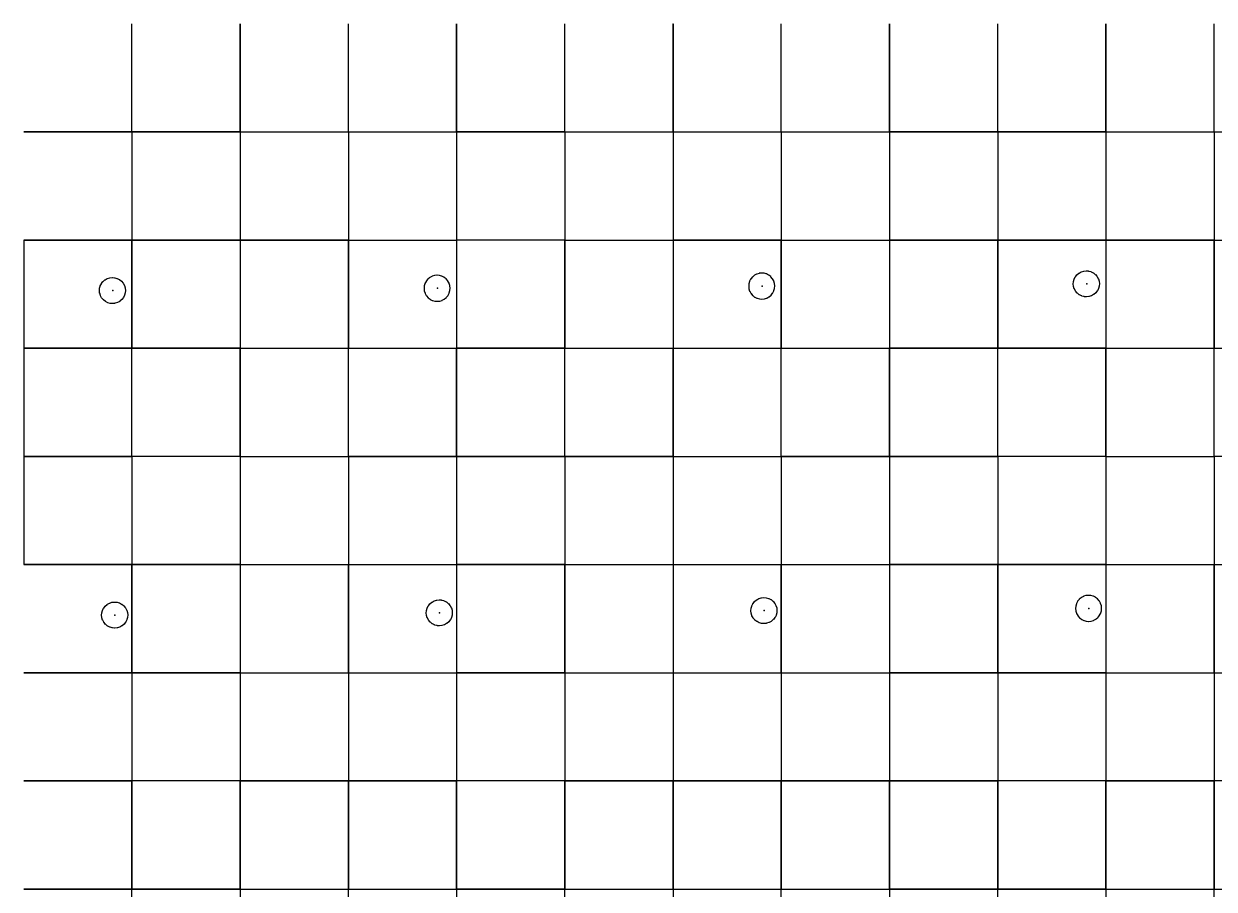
# Model space of a CAD drawing. Header units: metres. Extents: x 0 to 398, y -24 to 612.
# Drawn here: x 171 to 270, y 63 to 135 of the extents above; entities that cross this region are included whole.
import ezdxf

# ---------------------------------------------------------------- set-up
doc = ezdxf.new("R2010")
doc.units = ezdxf.units.M
doc.layers.add('LAYER_01_CUT', color=7, linetype='Continuous')
doc.layers.add('LAYER_04_GRID', color=7, linetype='Continuous')

msp = doc.modelspace()

# ---------------------------------------------------------------- linework, layer by layer
at = {"layer": 'LAYER_01_CUT'}
for points in [[(180, 126.006), (180, 135), (180, 134.994)], [(180, 126), (180, 134.994)], [(188.994, 135), (189, 135), (189, 126.006), (189, 126), (189, 117.006)], [(189, 135), (189, 134.994)], [(189, 126), (189, 134.994)], [(198, 126.006), (198, 135), (198, 134.994)], [(198, 126), (198, 134.994)], [(206.994, 135), (207, 135), (207, 126.006), (207, 126), (207, 117.006)], [(207, 135), (207, 134.994)], [(207, 126), (207, 134.994)], [(216, 126.006), (216, 135), (216, 134.994)], [(216, 126), (216, 134.994)], [(224.994, 135), (225, 135), (225, 126.006), (225, 126), (225, 117.006)], [(225, 135), (225, 134.994)], [(225, 126), (225, 134.994)], [(234, 126.006), (234, 135), (234, 134.994)], [(234, 126), (234, 134.994)], [(242.994, 135), (243, 135), (243, 126.006), (243, 126), (243, 117.006)], [(243, 135), (243, 134.994)], [(243, 126), (243, 134.994)], [(252, 126.006), (252, 135), (252, 134.994)], [(252, 126), (252, 134.994)], [(260.994, 135), (261, 135), (261, 126.006), (261, 126), (261, 117.006)], [(261, 135), (261, 134.994)], [(261, 126), (261, 134.994)], [(270, 126.006), (270, 135), (270, 134.994)], [(270, 126), (270, 134.994)], [(179.994, 126), (171, 126)], [(171.006, 126), (171, 126)], [(171.006, 126), (180, 126)], [(179.994, 126), (180, 126), (180, 117.006)], [(180, 126), (180, 126.006)], [(180, 126), (180, 125.994)], [(180, 126), (188.994, 126)], [(180, 126), (180.006, 126)], [(180, 125.994), (180, 117)], [(189, 126), (180.006, 126)], [(189, 126), (188.994, 126)], [(189, 126), (189, 125.994)], [(189, 126), (197.994, 126)], [(189, 126), (189.006, 126)], [(189, 125.994), (189, 117)], [(189.006, 126), (198, 126)], [(197.994, 126), (198, 126), (198, 117.006)], [(198, 126), (198, 126.006)], [(198.006, 126), (198, 126)], [(198, 126), (198, 125.994)], [(198, 126), (206.994, 126)], [(198, 125.994), (198, 117)], [(198.006, 126), (207, 126)], [(207, 126), (206.994, 126)], [(207, 126), (207, 125.994)], [(207, 126), (215.994, 126)], [(207, 126), (207.006, 126)], [(207, 125.994), (207, 117)], [(216, 126), (207.006, 126)], [(215.994, 126), (216, 126), (216, 117.006)], [(216, 126), (216, 126.006)], [(216, 126), (216, 125.994)], [(216, 126), (224.994, 126)], [(216, 126), (216.006, 126)], [(216, 125.994), (216, 117)], [(216.006, 126), (225, 126)], [(224.994, 126), (225, 126)], [(225.006, 126), (225, 126)], [(225, 126), (225, 125.994)], [(225, 126), (233.994, 126)], [(225, 125.994), (225, 117)], [(225.006, 126), (234, 126)], [(233.994, 126), (234, 126), (234, 117.006)], [(234, 126), (234, 126.006)], [(234, 126), (234, 125.994)], [(234, 126), (242.994, 126)], [(234, 126), (234.006, 126)], [(234, 125.994), (234, 117)], [(234.006, 126), (243, 126)], [(242.994, 126), (243, 126)], [(251.994, 126), (243, 126)], [(243.006, 126), (243, 126)], [(243, 126), (243, 125.994)], [(243, 125.994), (243, 117)], [(243.006, 126), (252, 126)], [(251.994, 126), (252, 126), (252, 117.006)], [(252, 126), (252, 126.006)], [(252, 126), (252, 125.994)], [(252, 126), (260.994, 126)], [(252, 126), (252.006, 126)], [(252, 125.994), (252, 117)], [(261, 126), (252.006, 126)], [(261, 126), (260.994, 126)], [(261, 126), (261, 125.994)], [(261, 126), (269.994, 126)], [(261, 126), (261.006, 126)], [(261, 125.994), (261, 117)], [(261.006, 126), (270, 126)], [(269.994, 126), (270, 126), (270, 117.006)], [(270, 126), (270, 126.006)], [(270.006, 126), (270, 126)], [(270, 126), (270, 125.994)], [(270, 126), (278.994, 126)], [(270, 125.994), (270, 117)], [(179.994, 117), (171, 117), (171, 108.006), (171, 108), (171, 99.006), (171, 99), (171, 90.006)], [(171.006, 117), (171, 117)], [(171.006, 117), (180, 117)], [(179.994, 117), (180, 117)], [(180, 117.006), (180, 117)], [(180, 108.006), (180, 117), (188.994, 117)], [(180, 116.994), (180, 117)], [(180, 117), (180.006, 117)], [(180, 116.994), (180, 108)], [(189, 117), (180.006, 117)], [(189, 117), (188.994, 117)], [(189, 117.006), (189, 117)], [(197.994, 117), (189, 117), (189, 108.006), (189, 108), (189, 99.006), (189, 99), (189, 90.006)], [(189, 116.994), (189, 117)], [(189, 117), (189.006, 117)], [(189, 116.994), (189, 108)], [(189.006, 117), (198, 117)], [(197.994, 117), (198, 117)], [(198, 117.006), (198, 117)], [(198, 108.006), (198, 117), (206.994, 117)], [(198.006, 117), (198, 117)], [(198, 116.994), (198, 117)], [(198, 116.994), (198, 108)], [(198.006, 117), (207, 117)], [(207, 117), (206.994, 117)], [(207, 117.006), (207, 117)], [(215.994, 117), (207, 117), (207, 108.006), (207, 108), (207, 99.006), (207, 99), (207, 90.006)], [(207, 116.994), (207, 117)], [(207, 117), (207.006, 117)], [(207, 116.994), (207, 108)], [(216, 117), (207.006, 117)], [(216, 117), (215.994, 117)], [(216, 117.006), (216, 117)], [(216, 108.006), (216, 117), (224.994, 117)], [(216, 116.994), (216, 117)], [(216, 117), (216.006, 117)], [(216, 116.994), (216, 108)], [(216.006, 117), (225, 117)], [(224.994, 117), (225, 117)], [(225, 117.006), (225, 117)], [(233.994, 117), (225, 117), (225, 108.006), (225, 108), (225, 99.006), (225, 99), (225, 90.006)], [(225.006, 117), (225, 117)], [(225, 116.994), (225, 117)], [(225, 116.994), (225, 108)], [(225.006, 117), (234, 117)], [(234, 117), (233.994, 117)], [(234, 117.006), (234, 117)], [(234, 108.006), (234, 117), (242.994, 117)], [(234, 116.994), (234, 117)], [(234, 117), (234.006, 117)], [(234, 116.994), (234, 108)], [(234.006, 117), (243, 117)], [(242.994, 117), (243, 117)], [(243, 117.006), (243, 117)], [(251.994, 117), (243, 117), (243, 108.006), (243, 108), (243, 99.006), (243, 99), (243, 90.006)], [(243.006, 117), (243, 117)], [(243, 116.994), (243, 117)], [(243, 116.994), (243, 108)], [(243.006, 117), (252, 117)], [(251.994, 117), (252, 117)], [(252, 117.006), (252, 117)], [(252, 108.006), (252, 117), (260.994, 117)], [(252, 116.994), (252, 117)], [(252, 117), (252.006, 117)], [(252, 116.994), (252, 108)], [(261, 117), (252.006, 117)], [(261, 117), (260.994, 117)], [(261, 117.006), (261, 117)], [(269.994, 117), (261, 117), (261, 108.006), (261, 108), (261, 99.006), (261, 99), (261, 90.006)], [(261, 116.994), (261, 117)], [(261, 117), (261.006, 117)], [(261, 116.994), (261, 108)], [(261.006, 117), (270, 117)], [(269.994, 117), (270, 117)], [(270, 117.006), (270, 117)], [(270, 108.006), (270, 117), (278.994, 117)], [(270.006, 117), (270, 117)], [(270, 116.994), (270, 117)], [(270, 116.994), (270, 108)], [(177.377, 112.377), (177.374, 112.385), (177.371, 112.393), (177.313, 112.581), (177.311, 112.589), (177.31, 112.597), (177.29, 112.787), (177.29, 112.796), (177.29, 112.803), (177.305, 112.982), (177.306, 112.99), (177.308, 112.998), (177.358, 113.182), (177.361, 113.19), (177.364, 113.198), (177.453, 113.375), (177.458, 113.383), (177.463, 113.39), (177.588, 113.549), (177.594, 113.556), (177.749, 113.687), (177.762, 113.698), (177.77, 113.703), (177.947, 113.799), (177.954, 113.802), (177.963, 113.805), (178.15, 113.863), (178.159, 113.865), (178.167, 113.866), (178.357, 113.886), (178.365, 113.886), (178.373, 113.886), (178.552, 113.871), (178.56, 113.87), (178.568, 113.868), (178.752, 113.818), (178.76, 113.815), (178.767, 113.812), (178.945, 113.723), (178.952, 113.718), (178.96, 113.713), (179.119, 113.588), (179.126, 113.582), (179.256, 113.427), (179.268, 113.414), (179.272, 113.406), (179.368, 113.229), (179.372, 113.222), (179.375, 113.213), (179.433, 113.026), (179.435, 113.017), (179.436, 113.009), (179.456, 112.819), (179.456, 112.811), (179.456, 112.803), (179.441, 112.624), (179.44, 112.616), (179.438, 112.608), (179.387, 112.424), (179.385, 112.416), (179.381, 112.408), (179.292, 112.231), (179.288, 112.224), (179.283, 112.216), (179.158, 112.057), (179.152, 112.05), (178.997, 111.92), (178.984, 111.908), (178.976, 111.904), (178.799, 111.808), (178.791, 111.804), (178.783, 111.801), (178.595, 111.743), (178.587, 111.741), (178.579, 111.74), (178.389, 111.72), (178.38, 111.72), (178.373, 111.72), (178.194, 111.735), (178.186, 111.736), (178.178, 111.738), (177.994, 111.789), (177.986, 111.791), (177.978, 111.795), (177.801, 111.883), (177.793, 111.888), (177.786, 111.893), (177.627, 112.018), (177.62, 112.024), (177.489, 112.179), (177.478, 112.192), (177.474, 112.2), (177.377, 112.377)], [(205.791, 111.99), (205.799, 111.994), (205.975, 112.09), (205.983, 112.095), (205.996, 112.106), (206.152, 112.237), (206.157, 112.244), (206.282, 112.403), (206.288, 112.41), (206.292, 112.418), (206.381, 112.595), (206.384, 112.603), (206.387, 112.611), (206.438, 112.794), (206.439, 112.802), (206.44, 112.81), (206.455, 112.989), (206.456, 112.997), (206.455, 113.005), (206.436, 113.195), (206.434, 113.204), (206.432, 113.212), (206.374, 113.4), (206.372, 113.408), (206.368, 113.416), (206.272, 113.593), (206.267, 113.6), (206.256, 113.614), (206.125, 113.769), (206.118, 113.775), (205.959, 113.9), (205.952, 113.905), (205.944, 113.909), (205.767, 113.998), (205.759, 114.001), (205.751, 114.004), (205.568, 114.055), (205.56, 114.057), (205.552, 114.058), (205.372, 114.073), (205.365, 114.073), (205.357, 114.072), (205.166, 114.053), (205.158, 114.051), (205.15, 114.049), (204.962, 113.992), (204.954, 113.989), (204.946, 113.985), (204.769, 113.889), (204.762, 113.884), (204.748, 113.873), (204.593, 113.742), (204.587, 113.736), (204.462, 113.576), (204.457, 113.569), (204.453, 113.561), (204.364, 113.384), (204.36, 113.376), (204.358, 113.368), (204.307, 113.185), (204.305, 113.177), (204.304, 113.169), (204.289, 112.99), (204.289, 112.982), (204.289, 112.974), (204.309, 112.784), (204.31, 112.775), (204.312, 112.767), (204.37, 112.579), (204.373, 112.571), (204.377, 112.563), (204.473, 112.386), (204.477, 112.379), (204.489, 112.365), (204.62, 112.21), (204.626, 112.205), (204.786, 112.079), (204.793, 112.074), (204.8, 112.07), (204.978, 111.981), (204.986, 111.978), (204.994, 111.975), (205.177, 111.924), (205.185, 111.922), (205.193, 111.921), (205.372, 111.907), (205.38, 111.906), (205.388, 111.907), (205.578, 111.926), (205.587, 111.928), (205.595, 111.93), (205.783, 111.987), (205.791, 111.99)], [(233.434, 113.39), (233.432, 113.398), (233.374, 113.586), (233.371, 113.595), (233.367, 113.602), (233.271, 113.779), (233.266, 113.787), (233.255, 113.8), (233.124, 113.955), (233.118, 113.961), (232.958, 114.086), (232.951, 114.091), (232.944, 114.096), (232.766, 114.184), (232.758, 114.188), (232.75, 114.191), (232.567, 114.241), (232.559, 114.243), (232.551, 114.244), (232.372, 114.259), (232.364, 114.259), (232.356, 114.259), (232.166, 114.239), (232.157, 114.238), (232.149, 114.236), (231.961, 114.178), (231.953, 114.175), (231.945, 114.171), (231.769, 114.075), (231.761, 114.071), (231.748, 114.059), (231.592, 113.929), (231.587, 113.922), (231.461, 113.763), (231.456, 113.756), (231.452, 113.748), (231.363, 113.571), (231.36, 113.563), (231.357, 113.555), (231.306, 113.371), (231.304, 113.363), (231.303, 113.355), (231.289, 113.176), (231.288, 113.169), (231.289, 113.16), (231.308, 112.97), (231.31, 112.962), (231.312, 112.954), (231.369, 112.766), (231.372, 112.757), (231.376, 112.75), (231.472, 112.573), (231.477, 112.565), (231.488, 112.552), (231.619, 112.397), (231.626, 112.391), (231.785, 112.266), (231.792, 112.261), (231.8, 112.256), (231.977, 112.168), (231.985, 112.164), (231.993, 112.161), (232.176, 112.111), (232.184, 112.109), (232.192, 112.108), (232.371, 112.093), (232.379, 112.093), (232.387, 112.093), (232.578, 112.113), (232.586, 112.114), (232.594, 112.116), (232.782, 112.174), (232.79, 112.177), (232.798, 112.181), (232.975, 112.277), (232.982, 112.281), (232.996, 112.293), (233.151, 112.423), (233.157, 112.43), (233.282, 112.589), (233.287, 112.596), (233.291, 112.604), (233.38, 112.781), (233.384, 112.789), (233.386, 112.797), (233.437, 112.981), (233.439, 112.989), (233.44, 112.997), (233.455, 113.176), (233.455, 113.184), (233.454, 113.192), (233.435, 113.382), (233.434, 113.39)], [(258.747, 114.246), (258.76, 114.257), (258.768, 114.262), (258.945, 114.358), (258.953, 114.362), (258.961, 114.365), (259.148, 114.422), (259.157, 114.424), (259.165, 114.426), (259.355, 114.445), (259.363, 114.446), (259.371, 114.445), (259.55, 114.431), (259.558, 114.43), (259.566, 114.428), (259.75, 114.377), (259.758, 114.374), (259.766, 114.371), (259.943, 114.282), (259.951, 114.278), (259.958, 114.273), (260.117, 114.148), (260.124, 114.142), (260.254, 113.987), (260.266, 113.973), (260.27, 113.966), (260.366, 113.789), (260.37, 113.781), (260.373, 113.773), (260.431, 113.585), (260.433, 113.577), (260.434, 113.568), (260.454, 113.378), (260.454, 113.37), (260.454, 113.362), (260.439, 113.183), (260.438, 113.175), (260.436, 113.167), (260.386, 112.984), (260.383, 112.976), (260.379, 112.968), (260.291, 112.791), (260.286, 112.783), (260.281, 112.776), (260.156, 112.617), (260.15, 112.61), (259.995, 112.479), (259.982, 112.468), (259.974, 112.463), (259.797, 112.367), (259.789, 112.363), (259.781, 112.36), (259.594, 112.303), (259.585, 112.301), (259.577, 112.299), (259.387, 112.28), (259.379, 112.279), (259.371, 112.279), (259.192, 112.294), (259.184, 112.295), (259.176, 112.297), (258.992, 112.348), (258.984, 112.351), (258.976, 112.354), (258.799, 112.443), (258.791, 112.447), (258.784, 112.452), (258.625, 112.577), (258.618, 112.583), (258.488, 112.738), (258.476, 112.752), (258.472, 112.759), (258.375, 112.936), (258.372, 112.944), (258.369, 112.952), (258.311, 113.14), (258.309, 113.148), (258.308, 113.157), (258.288, 113.347), (258.288, 113.355), (258.288, 113.363), (258.303, 113.542), (258.304, 113.55), (258.306, 113.558), (258.356, 113.741), (258.359, 113.749), (258.362, 113.757), (258.451, 113.934), (258.456, 113.942), (258.461, 113.949), (258.586, 114.108), (258.592, 114.115), (258.747, 114.246)], [(179.994, 108), (171, 108)], [(171.006, 108), (171, 108)], [(171.006, 108), (180, 108)], [(179.994, 108), (180, 108)], [(180, 108), (180, 108.006)], [(180, 99.006), (180, 108), (180, 107.994)], [(180, 108), (188.994, 108)], [(180, 108), (180.006, 108)], [(180, 99), (180, 107.994)], [(189, 108), (180.006, 108)], [(189, 108), (188.994, 108)], [(189, 108), (189, 107.994)], [(189, 108), (197.994, 108)], [(189, 108), (189.006, 108)], [(189, 99), (189, 107.994)], [(189.006, 108), (198, 108)], [(197.994, 108), (198, 108)], [(198, 108), (198, 108.006)], [(198, 99.006), (198, 108), (198, 107.994)], [(198.006, 108), (198, 108)], [(198, 108), (206.994, 108)], [(198, 99), (198, 107.994)], [(198.006, 108), (207, 108)], [(207, 108), (206.994, 108)], [(207, 108), (207, 107.994)], [(207, 108), (215.994, 108)], [(207, 108), (207.006, 108)], [(207, 99), (207, 107.994)], [(216, 108), (207.006, 108)], [(216, 108), (215.994, 108)], [(216, 108), (216, 108.006)], [(216, 99.006), (216, 108), (216, 107.994)], [(216, 108), (224.994, 108)], [(216, 108), (216.006, 108)], [(216, 99), (216, 107.994)], [(216.006, 108), (225, 108)], [(224.994, 108), (225, 108)], [(225.006, 108), (225, 108)], [(225, 108), (225, 107.994)], [(225, 108), (233.994, 108)], [(225, 99), (225, 107.994)], [(225.006, 108), (234, 108)], [(234, 108), (233.994, 108)], [(234, 108), (234, 108.006)], [(234, 99.006), (234, 108), (234, 107.994)], [(234, 108), (242.994, 108)], [(234, 108), (234.006, 108)], [(234, 99), (234, 107.994)], [(234.006, 108), (243, 108)], [(242.994, 108), (243, 108)], [(251.994, 108), (243, 108)], [(243.006, 108), (243, 108)], [(243, 108), (243, 107.994)], [(243, 99), (243, 107.994)], [(243.006, 108), (252, 108)], [(251.994, 108), (252, 108)], [(252, 108), (252, 108.006)], [(252, 99.006), (252, 108), (252, 107.994)], [(252, 108), (260.994, 108)], [(252, 108), (252.006, 108)], [(252, 99), (252, 107.994)], [(261, 108), (252.006, 108)], [(261, 108), (260.994, 108)], [(261, 108), (261, 107.994)], [(261, 108), (269.994, 108)], [(261, 108), (261.006, 108)], [(261, 99), (261, 107.994)], [(261.006, 108), (270, 108)], [(269.994, 108), (270, 108)], [(270, 108), (270, 108.006)], [(270, 99.006), (270, 108), (270, 107.994)], [(270.006, 108), (270, 108)], [(270, 108), (278.994, 108)], [(270, 99), (270, 107.994)], [(179.994, 99), (171, 99)], [(171.006, 99), (171, 99)], [(171.006, 99), (180, 99)], [(179.994, 99), (180, 99)], [(180, 99), (180, 99.006)], [(188.994, 99), (180, 99), (180, 90.006)], [(180, 99), (180, 98.994)], [(180, 99), (180.006, 99)], [(189, 99), (180.006, 99)], [(189, 99), (188.994, 99)], [(189, 99), (189, 98.994)], [(189, 99), (197.994, 99)], [(189, 99), (189.006, 99)], [(189.006, 99), (198, 99)], [(197.994, 99), (198, 99)], [(198, 99), (198, 99.006)], [(206.994, 99), (198, 99), (198, 90.006)], [(198.006, 99), (198, 99)], [(198, 99), (198, 98.994)], [(198.006, 99), (207, 99)], [(207, 99), (206.994, 99)], [(207, 99), (207, 98.994)], [(207, 99), (215.994, 99)], [(207, 99), (207.006, 99)], [(216, 99), (207.006, 99)], [(216, 99), (215.994, 99)], [(216, 99), (216, 99.006)], [(224.994, 99), (216, 99), (216, 90.006)], [(216, 99), (216, 98.994)], [(216, 99), (216.006, 99)], [(216.006, 99), (225, 99)], [(224.994, 99), (225, 99)], [(225.006, 99), (225, 99)], [(225, 99), (225, 98.994)], [(225, 99), (233.994, 99)], [(225.006, 99), (234, 99)], [(234, 99), (233.994, 99)], [(234, 99), (234, 99.006)], [(242.994, 99), (234, 99), (234, 90.006)], [(234, 99), (234, 98.994)], [(234, 99), (234.006, 99)], [(234.006, 99), (243, 99)], [(242.994, 99), (243, 99)], [(251.994, 99), (243, 99)], [(243.006, 99), (243, 99)], [(243, 99), (243, 98.994)], [(243.006, 99), (252, 99)], [(251.994, 99), (252, 99)], [(252, 99), (252, 99.006)], [(260.994, 99), (252, 99), (252, 90.006)], [(252, 99), (252, 98.994)], [(252, 99), (252.006, 99)], [(261, 99), (252.006, 99)], [(261, 99), (260.994, 99)], [(261, 99), (261, 98.994)], [(261, 99), (269.994, 99)], [(261, 99), (261.006, 99)], [(261.006, 99), (270, 99)], [(269.994, 99), (270, 99)], [(270, 99), (270, 99.006)], [(278.994, 99), (270, 99), (270, 90.006)], [(270.006, 99), (270, 99)], [(270, 99), (270, 98.994)], [(180, 98.994), (180, 90)], [(189, 98.994), (189, 90)], [(198, 98.994), (198, 90)], [(207, 98.994), (207, 90)], [(216, 98.994), (216, 90)], [(225, 98.994), (225, 90)], [(234, 98.994), (234, 90)], [(243, 98.994), (243, 90)], [(252, 98.994), (252, 90)], [(261, 98.994), (261, 90)], [(270, 98.994), (270, 90)], [(179.994, 90), (171, 90)], [(171.006, 90), (171, 90)], [(171.006, 90), (180, 90)], [(179.994, 90), (180, 90)], [(180, 90.006), (180, 90)], [(180, 81.006), (180, 90), (188.994, 90), (189, 90), (189, 81.006), (189, 81), (189, 72.006)], [(180, 89.994), (180, 90)], [(180, 90), (180.006, 90)], [(180, 89.994), (180, 81)], [(189, 90), (180.006, 90)], [(189, 90.006), (189, 90)], [(189, 89.994), (189, 90)], [(189, 90), (197.994, 90)], [(189, 90), (189.006, 90)], [(189, 89.994), (189, 81)], [(189.006, 90), (198, 90)], [(197.994, 90), (198, 90)], [(198, 90.006), (198, 90)], [(198, 81.006), (198, 90), (206.994, 90), (207, 90), (207, 81.006), (207, 81), (207, 72.006)], [(198.006, 90), (198, 90)], [(198, 89.994), (198, 90)], [(198, 89.994), (198, 81)], [(198.006, 90), (207, 90)], [(207, 90.006), (207, 90)], [(207, 89.994), (207, 90)], [(207, 90), (215.994, 90)], [(207, 90), (207.006, 90)], [(207, 89.994), (207, 81)], [(216, 90), (207.006, 90)], [(216, 90), (215.994, 90)], [(216, 90.006), (216, 90)], [(216, 81.006), (216, 90), (224.994, 90), (225, 90), (225, 81.006), (225, 81), (225, 72.006)], [(216, 89.994), (216, 90)], [(216, 90), (216.006, 90)], [(216, 89.994), (216, 81)], [(216.006, 90), (225, 90)], [(225, 90.006), (225, 90)], [(225.006, 90), (225, 90)], [(225, 89.994), (225, 90)], [(225, 90), (233.994, 90)], [(225, 89.994), (225, 81)], [(225.006, 90), (234, 90)], [(234, 90), (233.994, 90)], [(234, 90.006), (234, 90)], [(234, 81.006), (234, 90), (242.994, 90), (243, 90), (243, 81.006), (243, 81), (243, 72.006)], [(234, 89.994), (234, 90)], [(234, 90), (234.006, 90)], [(234, 89.994), (234, 81)], [(234.006, 90), (243, 90)], [(243, 90.006), (243, 90)], [(251.994, 90), (243, 90)], [(243.006, 90), (243, 90)], [(243, 89.994), (243, 90)], [(243, 89.994), (243, 81)], [(243.006, 90), (252, 90)], [(251.994, 90), (252, 90)], [(252, 90.006), (252, 90)], [(252, 81.006), (252, 90), (260.994, 90), (261, 90), (261, 81.006), (261, 81), (261, 72.006)], [(252, 89.994), (252, 90)], [(252, 90), (252.006, 90)], [(252, 89.994), (252, 81)], [(261, 90), (252.006, 90)], [(261, 90.006), (261, 90)], [(261, 89.994), (261, 90)], [(261, 90), (269.994, 90)], [(261, 90), (261.006, 90)], [(261, 89.994), (261, 81)], [(261.006, 90), (270, 90)], [(269.994, 90), (270, 90)], [(270, 90.006), (270, 90)], [(270, 81.006), (270, 90), (278.994, 90), (279, 90), (279, 81.006), (279, 81), (279, 72.006)], [(270.006, 90), (270, 90)], [(270, 89.994), (270, 90)], [(270, 89.994), (270, 81)], [(233.311, 86.956), (233.441, 86.801), (233.453, 86.787), (233.457, 86.78), (233.554, 86.603), (233.557, 86.595), (233.56, 86.587), (233.618, 86.399), (233.62, 86.391), (233.621, 86.383), (233.641, 86.192), (233.641, 86.184), (233.641, 86.176), (233.626, 85.997), (233.625, 85.989), (233.623, 85.981), (233.573, 85.798), (233.57, 85.79), (233.567, 85.782), (233.478, 85.605), (233.473, 85.597), (233.468, 85.59), (233.343, 85.431), (233.337, 85.424), (233.182, 85.293), (233.169, 85.282), (233.161, 85.277), (232.984, 85.181), (232.977, 85.177), (232.968, 85.175), (232.781, 85.117), (232.772, 85.115), (232.764, 85.113), (232.574, 85.094), (232.566, 85.093), (232.558, 85.094), (232.379, 85.109), (232.371, 85.11), (232.363, 85.111), (232.179, 85.162), (232.171, 85.165), (232.164, 85.168), (231.986, 85.257), (231.978, 85.261), (231.971, 85.266), (231.812, 85.392), (231.805, 85.397), (231.675, 85.553), (231.663, 85.566), (231.659, 85.574), (231.563, 85.75), (231.559, 85.758), (231.556, 85.766), (231.498, 85.954), (231.496, 85.962), (231.495, 85.971), (231.475, 86.161), (231.475, 86.169), (231.475, 86.177), (231.49, 86.356), (231.491, 86.364), (231.493, 86.372), (231.543, 86.555), (231.546, 86.563), (231.55, 86.571), (231.639, 86.749), (231.643, 86.756), (231.648, 86.763), (231.773, 86.923), (231.779, 86.929), (231.934, 87.06), (231.947, 87.071), (231.955, 87.076), (232.132, 87.172), (232.14, 87.176), (232.148, 87.179), (232.336, 87.237), (232.344, 87.239), (232.352, 87.24), (232.542, 87.26), (232.551, 87.26), (232.558, 87.26), (232.737, 87.245), (232.745, 87.244), (232.753, 87.242), (232.937, 87.191), (232.945, 87.189), (232.953, 87.185), (233.13, 87.096), (233.138, 87.092), (233.145, 87.087), (233.304, 86.962), (233.311, 86.956)], [(260.137, 87.278), (260.129, 87.283), (259.952, 87.372), (259.944, 87.375), (259.936, 87.378), (259.753, 87.428), (259.745, 87.43), (259.737, 87.431), (259.558, 87.446), (259.55, 87.446), (259.542, 87.446), (259.351, 87.426), (259.343, 87.425), (259.335, 87.423), (259.147, 87.365), (259.139, 87.362), (259.131, 87.359), (258.954, 87.263), (258.947, 87.258), (258.933, 87.247), (258.778, 87.116), (258.772, 87.109), (258.647, 86.95), (258.642, 86.943), (258.638, 86.935), (258.549, 86.758), (258.545, 86.75), (258.543, 86.742), (258.492, 86.558), (258.49, 86.55), (258.489, 86.542), (258.474, 86.363), (258.474, 86.356), (258.475, 86.347), (258.494, 86.157), (258.495, 86.149), (258.497, 86.141), (258.555, 85.953), (258.558, 85.945), (258.562, 85.937), (258.658, 85.76), (258.663, 85.752), (258.674, 85.739), (258.805, 85.584), (258.811, 85.578), (258.971, 85.453), (258.978, 85.448), (258.985, 85.443), (259.163, 85.355), (259.171, 85.351), (259.179, 85.349), (259.362, 85.298), (259.37, 85.296), (259.378, 85.295), (259.557, 85.28), (259.565, 85.28), (259.573, 85.28), (259.763, 85.3), (259.772, 85.301), (259.78, 85.303), (259.968, 85.361), (259.976, 85.364), (259.984, 85.368), (260.16, 85.464), (260.168, 85.468), (260.182, 85.48), (260.337, 85.61), (260.343, 85.617), (260.468, 85.776), (260.473, 85.784), (260.477, 85.791), (260.566, 85.968), (260.569, 85.976), (260.572, 85.984), (260.623, 86.168), (260.625, 86.176), (260.626, 86.184), (260.64, 86.363), (260.641, 86.371), (260.64, 86.379), (260.621, 86.569), (260.619, 86.577), (260.617, 86.586), (260.56, 86.773), (260.557, 86.782), (260.553, 86.789), (260.457, 86.966), (260.452, 86.974), (260.441, 86.987), (260.31, 87.142), (260.303, 87.148), (260.144, 87.273), (260.137, 87.278)], [(178.345, 86.866), (178.353, 86.867), (178.544, 86.887), (178.552, 86.887), (178.559, 86.887), (178.739, 86.872), (178.747, 86.871), (178.755, 86.869), (178.938, 86.818), (178.946, 86.816), (178.954, 86.812), (179.131, 86.723), (179.139, 86.719), (179.146, 86.714), (179.305, 86.589), (179.312, 86.583), (179.443, 86.428), (179.454, 86.414), (179.459, 86.407), (179.555, 86.23), (179.559, 86.222), (179.562, 86.214), (179.619, 86.026), (179.621, 86.018), (179.623, 86.01), (179.642, 85.819), (179.643, 85.811), (179.642, 85.804), (179.628, 85.624), (179.627, 85.617), (179.625, 85.609), (179.574, 85.425), (179.571, 85.417), (179.568, 85.409), (179.479, 85.232), (179.475, 85.224), (179.47, 85.217), (179.344, 85.058), (179.339, 85.051), (179.183, 84.92), (179.17, 84.909), (179.162, 84.904), (178.986, 84.808), (178.978, 84.805), (178.97, 84.802), (178.782, 84.744), (178.774, 84.742), (178.765, 84.741), (178.575, 84.721), (178.567, 84.72), (178.559, 84.721), (178.38, 84.736), (178.372, 84.737), (178.364, 84.738), (178.181, 84.789), (178.173, 84.792), (178.165, 84.795), (177.987, 84.884), (177.98, 84.888), (177.973, 84.893), (177.813, 85.019), (177.807, 85.024), (177.676, 85.18), (177.665, 85.193), (177.66, 85.201), (177.564, 85.377), (177.56, 85.385), (177.557, 85.393), (177.499, 85.581), (177.497, 85.589), (177.496, 85.598), (177.477, 85.788), (177.476, 85.796), (177.476, 85.804), (177.491, 85.983), (177.492, 85.991), (177.494, 85.999), (177.545, 86.183), (177.547, 86.191), (177.551, 86.198), (177.64, 86.376), (177.644, 86.383), (177.649, 86.39), (177.774, 86.55), (177.78, 86.556), (177.935, 86.687), (177.949, 86.699), (177.956, 86.703), (178.133, 86.799), (178.141, 86.803), (178.149, 86.806), (178.337, 86.864), (178.345, 86.866)], [(204.495, 85.784), (204.476, 85.975), (204.475, 85.983), (204.476, 85.99), (204.491, 86.169), (204.492, 86.177), (204.493, 86.185), (204.544, 86.369), (204.547, 86.377), (204.55, 86.385), (204.639, 86.562), (204.643, 86.57), (204.649, 86.577), (204.774, 86.736), (204.779, 86.743), (204.935, 86.874), (204.948, 86.885), (204.956, 86.89), (205.132, 86.986), (205.14, 86.989), (205.148, 86.992), (205.336, 87.05), (205.344, 87.052), (205.353, 87.053), (205.543, 87.073), (205.551, 87.073), (205.559, 87.073), (205.738, 87.058), (205.746, 87.057), (205.754, 87.055), (205.937, 87.005), (205.945, 87.002), (205.953, 86.999), (206.131, 86.91), (206.138, 86.906), (206.145, 86.9), (206.305, 86.775), (206.311, 86.769), (206.442, 86.614), (206.453, 86.601), (206.458, 86.593), (206.554, 86.417), (206.558, 86.409), (206.561, 86.401), (206.619, 86.213), (206.621, 86.204), (206.622, 86.196), (206.642, 86.006), (206.642, 85.998), (206.642, 85.99), (206.627, 85.811), (206.626, 85.803), (206.624, 85.795), (206.573, 85.611), (206.571, 85.603), (206.567, 85.596), (206.478, 85.418), (206.474, 85.411), (206.469, 85.403), (206.344, 85.244), (206.338, 85.238), (206.183, 85.107), (206.169, 85.095), (206.162, 85.091), (205.985, 84.995), (205.977, 84.991), (205.969, 84.988), (205.781, 84.93), (205.773, 84.928), (205.765, 84.927), (205.574, 84.907), (205.566, 84.907), (205.559, 84.907), (205.379, 84.922), (205.371, 84.923), (205.363, 84.925), (205.18, 84.976), (205.172, 84.978), (205.164, 84.982), (204.987, 85.071), (204.979, 85.075), (204.972, 85.08), (204.813, 85.205), (204.806, 85.211), (204.675, 85.366), (204.664, 85.38), (204.659, 85.387), (204.563, 85.564), (204.559, 85.572), (204.557, 85.58), (204.499, 85.768), (204.497, 85.776), (204.495, 85.784)], [(179.994, 81), (171, 81)], [(171.006, 81), (171, 81)], [(171.006, 81), (180, 81)], [(179.994, 81), (180, 81), (180, 72.006)], [(180, 81), (180, 81.006)], [(180, 81), (180, 80.994)], [(180, 81), (188.994, 81)], [(180, 81), (180.006, 81)], [(180, 80.994), (180, 72)], [(189, 81), (180.006, 81)], [(189, 81), (188.994, 81)], [(189, 81), (189, 80.994)], [(189, 81), (197.994, 81)], [(189, 81), (189.006, 81)], [(189, 80.994), (189, 72)], [(189.006, 81), (198, 81)], [(197.994, 81), (198, 81), (198, 72.006)], [(198, 81), (198, 81.006)], [(198.006, 81), (198, 81)], [(198, 81), (198, 80.994)], [(198, 81), (206.994, 81)], [(198, 80.994), (198, 72)], [(198.006, 81), (207, 81)], [(207, 81), (206.994, 81)], [(207, 81), (207, 80.994)], [(207, 81), (215.994, 81)], [(207, 81), (207.006, 81)], [(207, 80.994), (207, 72)], [(216, 81), (207.006, 81)], [(215.994, 81), (216, 81), (216, 72.006)], [(216, 81), (216, 81.006)], [(216, 81), (216, 80.994)], [(216, 81), (224.994, 81)], [(216, 81), (216.006, 81)], [(216, 80.994), (216, 72)], [(216.006, 81), (225, 81)], [(224.994, 81), (225, 81)], [(225.006, 81), (225, 81)], [(225, 81), (225, 80.994)], [(225, 81), (233.994, 81)], [(225, 80.994), (225, 72)], [(225.006, 81), (234, 81)], [(233.994, 81), (234, 81), (234, 72.006)], [(234, 81), (234, 81.006)], [(234, 81), (234, 80.994)], [(234, 81), (242.994, 81)], [(234, 81), (234.006, 81)], [(234, 80.994), (234, 72)], [(234.006, 81), (243, 81)], [(242.994, 81), (243, 81)], [(251.994, 81), (243, 81)], [(243.006, 81), (243, 81)], [(243, 81), (243, 80.994)], [(243, 80.994), (243, 72)], [(243.006, 81), (252, 81)], [(251.994, 81), (252, 81), (252, 72.006)], [(252, 81), (252, 81.006)], [(252, 81), (252, 80.994)], [(252, 81), (260.994, 81)], [(252, 81), (252.006, 81)], [(252, 80.994), (252, 72)], [(261, 81), (252.006, 81)], [(261, 81), (260.994, 81)], [(261, 81), (261, 80.994)], [(261, 81), (269.994, 81)], [(261, 81), (261.006, 81)], [(261, 80.994), (261, 72)], [(261.006, 81), (270, 81)], [(269.994, 81), (270, 81), (270, 72.006)], [(270, 81), (270, 81.006)], [(270.006, 81), (270, 81)], [(270, 81), (270, 80.994)], [(270, 81), (278.994, 81)], [(270, 80.994), (270, 72)], [(179.994, 72), (171, 72), (171.006, 72)], [(171.006, 72), (180, 72)], [(179.994, 72), (180, 72)], [(180, 72.006), (180, 72)], [(188.994, 72), (180, 72), (180.006, 72)], [(180, 63.006), (180, 72)], [(180, 71.994), (180, 72)], [(180, 71.994), (180, 63)], [(189, 72), (180.006, 72)], [(189, 72), (188.994, 72)], [(189, 72.006), (189, 72)], [(197.994, 72), (189, 72), (189.006, 72)], [(189, 63.006), (189, 72)], [(189, 71.994), (189, 72)], [(189, 71.994), (189, 63)], [(189.006, 72), (198, 72)], [(197.994, 72), (198, 72)], [(198, 72.006), (198, 72)], [(206.994, 72), (198, 72), (198.006, 72)], [(198, 63.006), (198, 72)], [(198, 71.994), (198, 72)], [(198, 71.994), (198, 63)], [(198.006, 72), (207, 72)], [(207, 72), (206.994, 72)], [(207, 72.006), (207, 72)], [(215.994, 72), (207, 72), (207.006, 72)], [(207, 63.006), (207, 72)], [(207, 71.994), (207, 72)], [(207, 71.994), (207, 63)], [(216, 72), (207.006, 72)], [(216, 72), (215.994, 72)], [(216, 72.006), (216, 72)], [(224.994, 72), (216, 72), (216.006, 72)], [(216, 63.006), (216, 72)], [(216, 71.994), (216, 72)], [(216, 71.994), (216, 63)], [(216.006, 72), (225, 72)], [(224.994, 72), (225, 72)], [(225, 72.006), (225, 72)], [(233.994, 72), (225, 72), (225.006, 72)], [(225, 63.006), (225, 72)], [(225, 71.994), (225, 72)], [(225, 71.994), (225, 63)], [(225.006, 72), (234, 72)], [(234, 72), (233.994, 72)], [(234, 72.006), (234, 72)], [(242.994, 72), (234, 72), (234.006, 72)], [(234, 63.006), (234, 72)], [(234, 71.994), (234, 72)], [(234, 71.994), (234, 63)], [(234.006, 72), (243, 72)], [(242.994, 72), (243, 72)], [(243, 72.006), (243, 72)], [(251.994, 72), (243, 72), (243.006, 72)], [(243, 63.006), (243, 72)], [(243, 71.994), (243, 72)], [(243, 71.994), (243, 63)], [(243.006, 72), (252, 72)], [(251.994, 72), (252, 72)], [(252, 72.006), (252, 72)], [(260.994, 72), (252, 72), (252.006, 72)], [(252, 63.006), (252, 72)], [(252, 71.994), (252, 72)], [(252, 71.994), (252, 63)], [(261, 72), (252.006, 72)], [(261, 72), (260.994, 72)], [(261, 72.006), (261, 72)], [(269.994, 72), (261, 72), (261.006, 72)], [(261, 63.006), (261, 72)], [(261, 71.994), (261, 72)], [(261, 71.994), (261, 63)], [(261.006, 72), (270, 72)], [(269.994, 72), (270, 72)], [(270, 72.006), (270, 72)], [(278.994, 72), (270, 72), (270.006, 72)], [(270, 63.006), (270, 72)], [(270, 71.994), (270, 72)], [(270, 71.994), (270, 63)], [(179.994, 63), (171, 63)], [(171.006, 63), (171, 63)], [(171.006, 63), (180, 63)], [(179.994, 63), (180, 63)], [(180, 63.006), (180, 63)], [(180, 54.006), (180, 63), (180, 62.994)], [(180, 63), (188.994, 63)], [(180, 63), (180.006, 63)], [(189, 63), (180.006, 63)], [(188.994, 63), (189, 63), (189, 54.006), (189, 54), (189, 45.006)], [(189, 63.006), (189, 63)], [(189, 63), (189, 62.994)], [(189, 63), (197.994, 63)], [(189, 63), (189.006, 63)], [(189.006, 63), (198, 63)], [(197.994, 63), (198, 63)], [(198, 63.006), (198, 63)], [(198, 54.006), (198, 63), (198, 62.994)], [(198.006, 63), (198, 63)], [(198, 63), (206.994, 63)], [(198.006, 63), (207, 63)], [(206.994, 63), (207, 63), (207, 54.006), (207, 54), (207, 45.006)], [(207, 63.006), (207, 63)], [(207, 63), (207, 62.994)], [(207, 63), (215.994, 63)], [(207, 63), (207.006, 63)], [(216, 63), (207.006, 63)], [(216, 63), (215.994, 63)], [(216, 63.006), (216, 63)], [(216, 54.006), (216, 63), (216, 62.994)], [(216, 63), (224.994, 63)], [(216, 63), (216.006, 63)], [(216.006, 63), (225, 63)], [(224.994, 63), (225, 63), (225, 54.006), (225, 54), (225, 45.006)], [(225, 63.006), (225, 63)], [(225.006, 63), (225, 63)], [(225, 63), (225, 62.994)], [(225, 63), (233.994, 63)], [(225.006, 63), (234, 63)], [(234, 63), (233.994, 63)], [(234, 63.006), (234, 63)], [(234, 54.006), (234, 63), (234, 62.994)], [(234, 63), (242.994, 63)], [(234, 63), (234.006, 63)], [(234.006, 63), (243, 63)], [(242.994, 63), (243, 63), (243, 54.006), (243, 54), (243, 45.006)], [(243, 63.006), (243, 63)], [(251.994, 63), (243, 63)], [(243.006, 63), (243, 63)], [(243, 63), (243, 62.994)], [(243.006, 63), (252, 63)], [(251.994, 63), (252, 63)], [(252, 63.006), (252, 63)], [(252, 54.006), (252, 63), (252, 62.994)], [(252, 63), (260.994, 63)], [(252, 63), (252.006, 63)], [(261, 63), (252.006, 63)], [(260.994, 63), (261, 63), (261, 54.006), (261, 54), (261, 45.006)], [(261, 63.006), (261, 63)], [(261, 63), (261, 62.994)], [(261, 63), (269.994, 63)], [(261, 63), (261.006, 63)], [(261.006, 63), (270, 63)], [(269.994, 63), (270, 63)], [(270, 63.006), (270, 63)], [(270, 54.006), (270, 63), (270, 62.994)], [(270.006, 63), (270, 63)], [(270, 63), (278.994, 63)]]:
    msp.add_lwpolyline(points, dxfattribs=at)
at = {"layer": 'LAYER_04_GRID'}
for p in [(205.399, 112.99), (232.399, 113.176), (259.398, 113.363), (178.4, 112.803), (232.585, 86.177), (259.584, 86.363), (178.586, 85.804), (205.586, 85.99)]:
    msp.add_point(p, dxfattribs=at)

doc.saveas('drawing.dxf')
